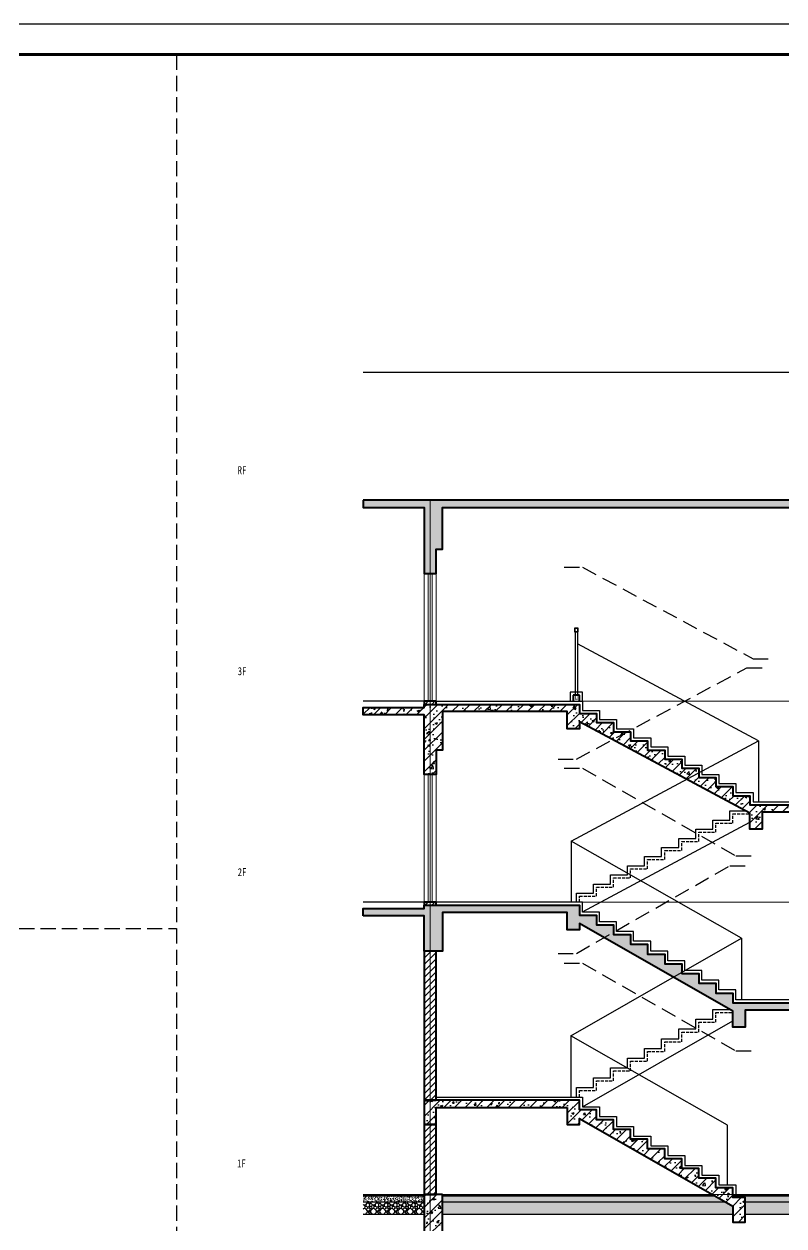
# Model space of a CAD drawing. Extents: x 1188826 to 1909461, y 608442 to 1651179.
# Drawn here: x 1300250 to 1312726, y 718433 to 738169 of the extents above; entities that cross this region are included whole.
import ezdxf

# ---------------------------------------------------------------- set-up
doc = ezdxf.new("R2010")
doc.units = 0
doc.header["$LTSCALE"] = 1000
doc.header["$MEASUREMENT"] = 0
for name, pattern in [('__DASH', [0.35, 0.25, -0.1]), ('ACAD_ISO10W100', [18.5, 12, -3, 0.5, -3]), ('DOTE', [2.42, 2, -0.2, 0.02, -0.2]), ('HIDDEN', [0.375, 0.25, -0.125])]:
    doc.linetypes.add(name, pattern=pattern)
for name, color, linetype in [('A-ABOV(投影线)', 154, 'HIDDEN'), ('A-FLOR(看线)', 205, 'Continuous'), ('A-HATH(填充)', 8, 'Continuous'), ('A-LM-FX(分割线)', 251, 'Continuous'), ('A-STAR(楼梯)', 51, 'Continuous'), ('A-TEXT(房间)', 243, 'Continuous'), ('A-WA-M(面层)', 43, 'Continuous'), ('图框', 140, 'Continuous'), ('栏杆', 106, 'Continuous'), ('立面-2', 45, 'Continuous')]:
    doc.layers.add(name, color=color, linetype=linetype)
for name, color, linetype, lineweight in [('DOTE', 19, 'DOTE', 9), ('PUB_HATCH', 8, 'Continuous', 9), ('WALL', 9, 'Continuous', 40), ('WINDOW', 144, 'Continuous', 15)]:
    doc.layers.add(name, color=color, linetype=linetype, lineweight=lineweight)
doc.styles.add('黑体', font='simhei.ttf')
pattern_1 = [(45, (-53864.43, -37836.62), (-53.0330298, 53.0330298), [])]
pattern_2 = [(45, (-57446.83, -18242.5), (-88.388348, 88.388348), []), (50, (-57446.83, -18242.5), (358.63009, -31.37607), [37.5, -412.5]), (355, (-57446.83, -18242.5), (-69.37567, 376.09607), [30, -330]), (100.4514, (-57416.94, -18245.1), (289.25469, 344.71977), [31.870095, -350.57106]), (46.1842, (-57446.83, -18142.5), (533.62052, -82.75951), [56.25, -618.75]), (96.6356, (-57402.36, -18149.4), (467.33135, 487.05894), [47.80514, -525.8565]), (351.1842, (-57446.83, -18142.5), (467.33097, 487.0593), [45, -495]), (21, (-57396.83, -18167.5), (298.453526, -201.309445), [37.5, -412.5]), (326, (-57396.83, -18167.5), (121.65767, 362.57502), [30, -330]), (71.4514, (-57371.96, -18184.27), (420.111314, 161.26525), [31.870095, -350.57106]), (37.5, (-57446.83, -18242.5), (6.079928, 166.446927), [0, -326, 0, -335, 0, -331.25]), (7.5, (-57446.83, -18242.5), (131.534769, 197.205856), [0, -191, 0, -318.5, 0, -126.25]), (327.5, (-57558.33, -18242.5), (266.911218, -11.277436), [0, -125, 0, -390, 0, -517.5]), (317.5, (-57608.33, -18242.5), (291.593085, 50.05249), [0, -162.5, 0, -259, 0, -367.5])]

# ---------------------------------------------------------------- blocks, each defined once
blk = doc.blocks.new('qweqweqeqw')
at = {"layer": '栏杆', "const_width": 6}
blk.add_lwpolyline([(-31, 0), (29, 0)], dxfattribs=at)
for points in [[(-19, 0), (-19, -70, 0.811436), (-7, -70), (-7, -58)], [(17, 0), (17, -70, -0.811436), (5, -70), (5, -58)]]:
    blk.add_lwpolyline(points, format="xyb", dxfattribs=at)

msp = doc.modelspace()

# ---------------------------------------------------------------- hatches: boundary and pattern name
at = {"layer": 'A-HATH(填充)'}
h = msp.add_hatch(dxfattribs=at)
h.set_pattern_fill('钢筋混凝土', color=256, scale=50, style=0)
h.set_pattern_definition([(45, (-57446.83, -18242.5), (-88.388348, 88.388348), []), (50, (-57446.83, -18242.5), (358.63009, -31.37607), [37.5, -412.5]), (355, (-57446.83, -18242.5), (-69.37567, 376.09607), [30, -330]), (100.4514, (-57416.94, -18245.1), (289.25469, 344.71977), [31.870095, -350.57106]), (46.1842, (-57446.83, -18142.5), (533.62052, -82.75951), [56.25, -618.75]), (96.6356, (-57402.36, -18149.4), (467.33135, 487.05894), [47.80514, -525.8565]), (351.1842, (-57446.83, -18142.5), (467.33097, 487.0593), [45, -495]), (21, (-57396.83, -18167.5), (298.453526, -201.309445), [37.5, -412.5]), (326, (-57396.83, -18167.5), (121.65767, 362.57502), [30, -330]), (71.4514, (-57371.96, -18184.27), (420.111314, 161.26525), [31.870095, -350.57106]), (37.5, (-57446.83, -18242.5), (6.079928, 166.446927), [0, -326, 0, -335, 0, -331.25]), (7.5, (-57446.83, -18242.5), (131.534769, 197.205856), [0, -191, 0, -318.5, 0, -126.25]), (327.5, (-57558.33, -18242.5), (266.911218, -11.277436), [0, -125, 0, -390, 0, -517.5]), (317.5, (-57608.33, -18242.5), (291.593085, 50.05249), [0, -162.5, 0, -259, 0, -367.5])])
h.paths.add_polyline_path([(1305818, 730348), (1305818, 730228), (1306818, 730228), (1306818, 729148), (1307018, 729148), (1307018, 729548), (1307118, 729548), (1307118, 730228), (1313768, 730228), (1313768, 729548), (1314068, 729548), (1314068, 731048), (1314168, 731048), (1314168, 731148), (1313768, 731148), (1313768, 730348)])
h = msp.add_hatch(dxfattribs=at)
h.set_pattern_fill('钢筋混凝土', color=256, scale=50, style=0)
h.set_pattern_definition(pattern_2)
h.paths.add_polyline_path([(1313768, 725348), (1313768, 725448), (1313868, 725448), (1313868, 724948), (1313668, 724948), (1313668, 725228), (1312368, 725228), (1312368, 724948), (1312168, 724948), (1312168, 725212), (1309368, 726712), (1309368, 726598), (1309168, 726598), (1309168, 726878), (1307118, 726878), (1307118, 726248), (1307018, 726248), (1307018, 725848), (1306818, 725848), (1306818, 726828), (1305818, 726828), (1305818, 726948), (1306818, 726948), (1306818, 726998), (1309368, 726998), (1309368, 726848), (1309648, 726848), (1309648, 726698), (1309928, 726698), (1309928, 726548), (1310208, 726548), (1310208, 726398), (1310488, 726398), (1310488, 726248), (1310768, 726248), (1310768, 726098), (1311048, 726098), (1311048, 725948), (1311328, 725948), (1311328, 725798), (1311608, 725798), (1311608, 725648), (1311888, 725648), (1311888, 725498), (1312168, 725498), (1312168, 725348)])
h = msp.add_hatch(dxfattribs=at)
h.set_pattern_fill('钢筋混凝土', color=256, scale=50, style=0)
h.set_pattern_definition(pattern_2)
h.paths.add_polyline_path([(1305818, 723528), (1305818, 723648), (1306818, 723648), (1306818, 723698), (1309368, 723698), (1309368, 723538), (1309648, 723538), (1309648, 723378), (1309928, 723378), (1309928, 723218), (1310208, 723218), (1310208, 723058), (1310488, 723058), (1310488, 722898), (1310768, 722898), (1310768, 722738), (1311048, 722738), (1311048, 722578), (1311328, 722578), (1311328, 722418), (1311608, 722418), (1311608, 722258), (1311888, 722258), (1311888, 722098), (1314068, 722098), (1314068, 721698), (1313868, 721698), (1313868, 721978), (1312088, 721978), (1312088, 721698), (1311888, 721698), (1311888, 721960), (1309368, 723400), (1309368, 723298), (1309168, 723298), (1309168, 723578), (1307118, 723578), (1307118, 722948), (1306818, 722948), (1306818, 723528)])
h = msp.add_hatch(dxfattribs=at)
h.set_pattern_fill('钢筋混凝土', color=256, scale=50, style=0)
h.set_pattern_definition(pattern_2)
h.paths.add_polyline_path([(1309168, 720378), (1309168, 720098), (1309368, 720098), (1309368, 720200), (1311888, 718760), (1311888, 718498), (1312088, 718498), (1312088, 718898), (1311888, 718898), (1311888, 719058), (1311608, 719058), (1311608, 719218), (1311328, 719218), (1311328, 719378), (1311048, 719378), (1311048, 719538), (1310768, 719538), (1310768, 719698), (1310488, 719698), (1310488, 719858), (1310208, 719858), (1310208, 720018), (1309928, 720018), (1309928, 720178), (1309648, 720178), (1309648, 720338), (1309368, 720338), (1309368, 720498), (1306818, 720498), (1306818, 720098), (1307018, 720098), (1307018, 720378)])
h = msp.add_hatch(dxfattribs=at)
h.set_pattern_fill('钢筋混凝土', color=256, scale=50, style=0)
h.set_pattern_definition([(45, (-53864.43, -37190.48), (-88.388348, 88.388348), []), (50, (-53864.43, -37190.48), (358.63009, -31.37607), [37.5, -412.5]), (355, (-53864.43, -37190.48), (-69.37567, 376.09607), [30, -330]), (100.4514, (-53834.54, -37193.1), (289.25469, 344.71977), [31.870095, -350.57106]), (46.1842, (-53864.43, -37090.48), (533.62052, -82.75951), [56.25, -618.75]), (96.6356, (-53819.96, -37097.37), (467.33135, 487.05894), [47.80514, -525.8565]), (351.1842, (-53864.43, -37090.5), (467.33097, 487.0593), [45, -495]), (21, (-53814.43, -37115.48), (298.453526, -201.309445), [37.5, -412.5]), (326, (-53814.43, -37115.48), (121.65767, 362.57502), [30, -330]), (71.4514, (-53789.56, -37132.25), (420.111314, 161.26525), [31.870095, -350.57106]), (37.5, (-53864.43, -37190.48), (6.079928, 166.446927), [0, -326, 0, -335, 0, -331.25]), (7.5, (-53864.43, -37190.48), (131.534769, 197.205856), [0, -191, 0, -318.5, 0, -126.25]), (327.5, (-53975.93, -37190.48), (266.911218, -11.277436), [0, -125, 0, -390, 0, -517.5]), (317.5, (-54025.93, -37190.48), (291.593085, 50.05249), [0, -162.5, 0, -259, 0, -367.5])])
h.paths.add_polyline_path([(1307118, 718948), (1306818, 718948), (1306818, 718248), (1307118, 718248)])
at = {"layer": 'PUB_HATCH'}
h = msp.add_hatch(dxfattribs=at)
h.set_pattern_fill('普通砖', color=256, scale=30, style=0)
h.set_pattern_definition([(45, (-53864.43, -34536.62), (-53.0330298, 53.0330298), [])])
h.paths.add_polyline_path([(1307018, 727048), (1306818, 727048), (1306818, 726998), (1307018, 726998)])
h = msp.add_hatch(dxfattribs=at)
h.set_pattern_fill('普通砖', color=256, scale=30, style=0)
h.set_pattern_definition(pattern_1)
h.paths.add_polyline_path([(1307018, 723748), (1306818, 723748), (1306818, 723698), (1307018, 723698)])
h = msp.add_hatch(dxfattribs=at)
h.set_pattern_fill('普通砖', color=256, scale=30, style=0)
h.set_pattern_definition(pattern_1)
h.paths.add_polyline_path([(1307018, 722948), (1306818, 722948), (1306818, 720498), (1307018, 720498)])
h = msp.add_hatch(dxfattribs=at)
h.set_pattern_fill('普通砖', color=256, scale=30, style=0)
h.set_pattern_definition(pattern_1)
h.paths.add_polyline_path([(1307018, 720098), (1306818, 720098), (1306818, 718948), (1307018, 718948)])
at = {"layer": 'PUB_HATCH', "linetype": 'Continuous'}
h = msp.add_hatch(dxfattribs=at)
h.set_pattern_fill('混凝土', color=256, scale=10, style=0)
h.set_pattern_definition([(50, (840192.41, 354330.05), (71.726018, -6.2752135), [7.5, -82.5]), (355, (840192.41, 354330.05), (-13.875133, 75.219213), [6, -66]), (100.4514, (840198.39, 354329.525), (57.850938, 68.943954), [6.374019, -70.114211]), (46.1842, (840192.41, 354350.05), (106.724105, -16.551901), [11.25, -123.75]), (96.6356, (840201.3, 354348.67), (93.46627, 97.411787), [9.561029, -105.1713]), (351.1842, (840192.41, 354350.05), (93.466195, 97.41186), [9, -99]), (21, (840202.41, 354345.05), (59.690705, -40.261889), [7.5, -82.5]), (326, (840202.41, 354345.05), (24.331533, 72.5150045), [6, -66]), (71.4514, (840207.385, 354341.69), (84.022263, 32.25305), [6.374019, -70.114211]), (37.5, (840192.41, 354330.048), (1.2159855, 33.2893854), [0, -65.2, 0, -67, 0, -66.25]), (7.5, (840192.41, 354330.048), (26.3069537, 39.4411712), [0, -38.2, 0, -63.7, 0, -25.25]), (327.5, (840170.11, 354330.048), (53.3822436, -2.2554872), [0, -25, 0, -78, 0, -103.5]), (317.5, (840160.11, 354330.048), (58.318617, 10.0104982), [0, -32.5, 0, -51.8, 0, -73.5])])
h.paths.add_polyline_path([(1305818, 718828), (1305818, 718928), (1306818, 718928), (1306818, 718828)])
h = msp.add_hatch(dxfattribs=at)
h.set_pattern_fill('卵石砌体', color=256, scale=20, style=0)
h.set_pattern_definition([(0, (840297.41, 354330.05), (0, 150), [7.5, -22.5, 7.5, -112.5]), (0, (840334.91, 354345.05), (0, 150), [7.5, -142.5]), (0, (840259.91, 354360.05), (0, 150), [15, -135]), (0, (840222.41, 354367.55), (0, 150), [22.5, -127.5]), (0, (840297.41, 354375.05), (0, 150), [15, -15, 22.5, -97.5]), (0, (840289.91, 354397.55), (0, 150), [22.5, -127.5]), (0, (840252.41, 354405.05), (0, 150), [22.5, -52.5, 22.5, -52.5]), (0, (840222.41, 354427.55), (0, 150), [22.5, -7.5, 7.5, -112.5]), (0, (840319.91, 354442.55), (0, 150), [7.5, -142.5]), (0, (840289.91, 354457.55), (0, 150), [15, -135]), (90, (840192.41, 354465.05), (-150, 9e-15), [15, -135]), (90, (840207.41, 354360.05), (-150, 9e-15), [7.5, -15, 22.5, -105]), (90, (840244.91, 354375.05), (-150, 9e-15), [30, -7.5, 7.5, -105]), (90, (840267.41, 354412.55), (-150, 9e-15), [22.5, -127.5]), (90, (840274.91, 354345.05), (-150, 9e-15), [15, -135]), (90, (840282.41, 354465.05), (-150, 9e-15), [15, -135]), (90, (840289.91, 354375.05), (-150, 9e-15), [15, -75, 7.5, -52.5]), (90, (840312.41, 354450.05), (-150, 9e-15), [7.5, -7.5, 7.5, -127.5]), (90, (840319.91, 354382.55), (-150, 9e-15), [15, -22.5, 15, -97.5]), (90, (840327.41, 354345.05), (-150, 9e-15), [15, -135]), (45, (840199.91, 354345.05), (9e-15, 150), [21.21315, -42.426404, 31.8198, -116.672678]), (45, (840192.41, 354345.05), (9e-15, 150), [21.213203, -190.91883]), (45, (840274.91, 354360.05), (9e-15, 150), [21.213203, -190.91883]), (45, (840259.91, 354435.05), (9e-15, 150), [21.213203, -190.91883]), (45, (840327.41, 354360.05), (9e-15, 150), [21.213203, -190.91883]), (45, (840199.91, 354375.05), (9e-15, 150), [10.6066, -201.52542]), (45, (840214.91, 354420.05), (9e-15, 150), [10.6066, -201.52542]), (45, (840229.91, 354367.55), (9e-15, 150), [10.6066, -201.52542]), (45, (840244.91, 354420.05), (9e-15, 150), [10.6066, -201.52542]), (45, (840289.91, 354390.05), (9e-15, 150), [10.6066, -201.52542]), (45, (840289.91, 354472.55), (9e-15, 150), [10.6066, -201.52542]), (45, (840304.91, 354457.55), (9e-15, 150), [10.6066, -201.52542]), (45, (840312.41, 354375.05), (9e-15, 150), [10.6066, -201.52542]), (45, (840319.91, 354337.55), (9e-15, 150), [10.6066, -201.52542]), (45, (840319.91, 354397.55), (9e-15, 150), [10.6066, -201.52542]), (45, (840319.91, 354472.55), (9e-15, 150), [10.6066, -201.52542]), (45, (840327.41, 354442.55), (9e-15, 150), [10.6066, -201.52542]), (135, (840297.41, 354457.55), (-150, 9e-15), [10.6066, -201.52542]), (135, (840312.41, 354472.55), (-150, 9e-15), [10.6066, -201.52542]), (135, (840319.91, 354442.55), (-150, 9e-15), [10.6066, -201.52542]), (135, (840342.41, 354472.55), (-150, 9e-15), [10.6066, -201.52542]), (135, (840267.41, 354420.05), (-150, 9e-15), [10.6066, -201.52542]), (135, (840252.41, 354405.05), (-150, 9e-15), [10.6066, -201.52542]), (135, (840207.41, 354367.55), (-150, 9e-15), [10.6066, -201.52542]), (135, (840222.41, 354367.55), (-150, 9e-15), [10.6066, -201.52542]), (135, (840237.41, 354420.05), (-150, 9e-15), [10.6066, -201.52542]), (135, (840207.41, 354397.55), (-150, 9e-15), [10.6066, -201.52542]), (135, (840297.41, 354375.05), (-150, 9e-15), [10.6066, -201.52542]), (135, (840319.91, 354390.05), (-150, 9e-15), [10.6066, -201.52542]), (135, (840327.41, 354360.05), (-150, 9e-15), [10.6066, -201.52542]), (135, (840327.41, 354375.05), (-150, 9e-15), [10.6066, -201.52542]), (135, (840334.91, 354345.05), (-150, 9e-15), [10.6066, -201.52542]), (135, (840214.91, 354435.05), (-150, 9e-15), [21.213203, -190.91883]), (135, (840289.91, 354390.05), (-150, 9e-15), [21.213203, -190.91883]), (135, (840282.41, 354337.55), (-150, 9e-15), [53.03301, -159.099024]), (26.565051, (840192.41, 354405.05), (149.999999, 1e-06), [16.77, -318.64018]), (26.565051, (840214.91, 354360.05), (149.999999, 1e-06), [16.77, -318.64018]), (26.565051, (840244.91, 354427.55), (149.999999, 1e-06), [16.77, -318.64018]), (26.565051, (840304.91, 354330.05), (149.999999, 1e-06), [16.77, -318.64018]), (26.565051, (840282.41, 354367.55), (149.999999, 1e-06), [16.77, -318.64018]), (26.565051, (840297.41, 354397.55), (149.999999, 1e-06), [16.77, -318.64018]), (26.565051, (840274.91, 354450.05), (149.999999, 1e-06), [16.77, -318.64018]), (26.565051, (840327.41, 354442.55), (149.999999, 1e-06), [16.77, -318.64018]), (63.434949, (840207.41, 354405.05), (1e-07, 150), [16.77, -318.64018]), (63.434949, (840207.41, 354412.55), (1e-07, 150), [16.77, -318.64018]), (63.434949, (840267.41, 354435.05), (1e-07, 150), [33.54, -301.87018]), (63.434949, (840319.91, 354427.55), (1e-07, 150), [16.77, -318.64018]), (63.434949, (840312.41, 354405.05), (1e-07, 150), [16.77, -318.64018]), (63.434949, (840237.41, 354375.05), (1e-07, 150), [16.77, -318.64018]), (63.434949, (840312.41, 354457.55), (1e-07, 150), [16.77, -318.64018]), (63.434949, (840334.91, 354450.05), (1e-07, 150), [16.77, -318.64018]), (116.565051, (840199.91, 354450.05), (-1e-06, 149.999999), [16.77, -318.64018]), (116.565051, (840282.41, 354330.05), (-1e-06, 149.999999), [16.77, -318.64018]), (116.565051, (840214.91, 354427.55), (-1e-06, 149.999999), [16.77, -318.64018]), (116.565051, (840327.41, 354412.55), (-1e-06, 149.999999), [16.77, -318.64018]), (116.565051, (840274.91, 354405.05), (-1e-06, 149.999999), [16.77, -318.64018]), (116.565051, (840319.91, 354435.05), (-1e-06, 149.999999), [16.77, -318.64018]), (116.565051, (840244.91, 354405.05), (-1e-06, 149.999999), [16.77, -318.64018]), (116.565051, (840214.91, 354375.05), (-1e-06, 149.999999), [16.77, -318.64018]), (153.434949, (840207.41, 354442.55), (-150, 1e-07), [16.77, -318.64018]), (153.434949, (840259.91, 354360.05), (-150, 1e-07), [16.77, -318.64018]), (153.434949, (840229.91, 354427.55), (-150, 1e-07), [16.77, -318.64018]), (153.434949, (840319.91, 354367.55), (-150, 1e-07), [16.77, -318.64018]), (153.434949, (840297.41, 354330.05), (-150, 1e-07), [16.77, -318.64018]), (153.434949, (840312.41, 354450.05), (-150, 1e-07), [16.77, -318.64018]), (153.434949, (840289.91, 354397.55), (-150, 1e-07), [16.77, -318.64018]), (153.434949, (840207.41, 354442.55), (-150, 1e-07), [16.77, -318.64018]), (153.434949, (840342.41, 354405.05), (-150, 1e-07), [16.77, -318.64018]), (243.434949, (840199.91, 354345.05), (-1e-07, -150), [16.77, -318.64018])])
h.paths.add_polyline_path([(1305818, 718628), (1305818, 718828), (1306818, 718828), (1306818, 718628)])
h = msp.add_hatch(dxfattribs=at)
h.set_pattern_fill('混凝土', color=256, scale=10, style=0)
h.set_pattern_definition([(50, (833242.41, 354330.05), (71.726018, -6.2752135), [7.5, -82.5]), (355, (833242.41, 354330.05), (-13.875133, 75.219213), [6, -66]), (100.4514, (833248.39, 354329.525), (57.850938, 68.943954), [6.374019, -70.114211]), (46.1842, (833242.41, 354350.05), (106.724105, -16.551901), [11.25, -123.75]), (96.6356, (833251.3, 354348.67), (93.46627, 97.411787), [9.561029, -105.1713]), (351.1842, (833242.41, 354350.05), (93.466195, 97.41186), [9, -99]), (21, (833252.41, 354345.05), (59.690705, -40.261889), [7.5, -82.5]), (326, (833252.41, 354345.05), (24.331533, 72.5150045), [6, -66]), (71.4514, (833257.385, 354341.69), (84.022263, 32.25305), [6.374019, -70.114211]), (37.5, (833242.41, 354330.048), (1.2159855, 33.2893854), [0, -65.2, 0, -67, 0, -66.25]), (7.5, (833242.41, 354330.048), (26.3069537, 39.4411712), [0, -38.2, 0, -63.7, 0, -25.25]), (327.5, (833220.11, 354330.048), (53.3822436, -2.2554872), [0, -25, 0, -78, 0, -103.5]), (317.5, (833210.11, 354330.048), (58.318617, 10.0104982), [0, -32.5, 0, -51.8, 0, -73.5])])
h.paths.add_polyline_path([(1311769, 718828), (1311594, 718928), (1307118, 718928), (1307118, 718828)])
h.paths.add_polyline_path([(1311888, 718928), (1311888, 718898), (1312088, 718898), (1312088, 718828), (1313768, 718828), (1313768, 718928)])
h = msp.add_hatch(dxfattribs=at)
h.set_pattern_fill('卵石砌体', color=256, scale=20, style=0)
h.set_pattern_definition([(0, (833347.41, 354330.05), (0, 150), [7.5, -22.5, 7.5, -112.5]), (0, (833384.91, 354345.05), (0, 150), [7.5, -142.5]), (0, (833309.91, 354360.05), (0, 150), [15, -135]), (0, (833272.41, 354367.55), (0, 150), [22.5, -127.5]), (0, (833347.41, 354375.05), (0, 150), [15, -15, 22.5, -97.5]), (0, (833339.91, 354397.55), (0, 150), [22.5, -127.5]), (0, (833302.41, 354405.05), (0, 150), [22.5, -52.5, 22.5, -52.5]), (0, (833272.41, 354427.55), (0, 150), [22.5, -7.5, 7.5, -112.5]), (0, (833369.91, 354442.55), (0, 150), [7.5, -142.5]), (0, (833339.91, 354457.55), (0, 150), [15, -135]), (90, (833242.41, 354465.05), (-150, 9e-15), [15, -135]), (90, (833257.41, 354360.05), (-150, 9e-15), [7.5, -15, 22.5, -105]), (90, (833294.91, 354375.05), (-150, 9e-15), [30, -7.5, 7.5, -105]), (90, (833317.41, 354412.55), (-150, 9e-15), [22.5, -127.5]), (90, (833324.91, 354345.05), (-150, 9e-15), [15, -135]), (90, (833332.41, 354465.05), (-150, 9e-15), [15, -135]), (90, (833339.91, 354375.05), (-150, 9e-15), [15, -75, 7.5, -52.5]), (90, (833362.41, 354450.05), (-150, 9e-15), [7.5, -7.5, 7.5, -127.5]), (90, (833369.91, 354382.55), (-150, 9e-15), [15, -22.5, 15, -97.5]), (90, (833377.41, 354345.05), (-150, 9e-15), [15, -135]), (45, (833249.91, 354345.05), (9e-15, 150), [21.21315, -42.426404, 31.8198, -116.672678]), (45, (833242.41, 354345.05), (9e-15, 150), [21.213203, -190.91883]), (45, (833324.91, 354360.05), (9e-15, 150), [21.213203, -190.91883]), (45, (833309.91, 354435.05), (9e-15, 150), [21.213203, -190.91883]), (45, (833377.41, 354360.05), (9e-15, 150), [21.213203, -190.91883]), (45, (833249.91, 354375.05), (9e-15, 150), [10.6066, -201.52542]), (45, (833264.91, 354420.05), (9e-15, 150), [10.6066, -201.52542]), (45, (833279.91, 354367.55), (9e-15, 150), [10.6066, -201.52542]), (45, (833294.91, 354420.05), (9e-15, 150), [10.6066, -201.52542]), (45, (833339.91, 354390.05), (9e-15, 150), [10.6066, -201.52542]), (45, (833339.91, 354472.55), (9e-15, 150), [10.6066, -201.52542]), (45, (833354.91, 354457.55), (9e-15, 150), [10.6066, -201.52542]), (45, (833362.41, 354375.05), (9e-15, 150), [10.6066, -201.52542]), (45, (833369.91, 354337.55), (9e-15, 150), [10.6066, -201.52542]), (45, (833369.91, 354397.55), (9e-15, 150), [10.6066, -201.52542]), (45, (833369.91, 354472.55), (9e-15, 150), [10.6066, -201.52542]), (45, (833377.41, 354442.55), (9e-15, 150), [10.6066, -201.52542]), (135, (833347.41, 354457.55), (-150, 9e-15), [10.6066, -201.52542]), (135, (833362.41, 354472.55), (-150, 9e-15), [10.6066, -201.52542]), (135, (833369.91, 354442.55), (-150, 9e-15), [10.6066, -201.52542]), (135, (833392.41, 354472.55), (-150, 9e-15), [10.6066, -201.52542]), (135, (833317.41, 354420.05), (-150, 9e-15), [10.6066, -201.52542]), (135, (833302.41, 354405.05), (-150, 9e-15), [10.6066, -201.52542]), (135, (833257.41, 354367.55), (-150, 9e-15), [10.6066, -201.52542]), (135, (833272.41, 354367.55), (-150, 9e-15), [10.6066, -201.52542]), (135, (833287.41, 354420.05), (-150, 9e-15), [10.6066, -201.52542]), (135, (833257.41, 354397.55), (-150, 9e-15), [10.6066, -201.52542]), (135, (833347.41, 354375.05), (-150, 9e-15), [10.6066, -201.52542]), (135, (833369.91, 354390.05), (-150, 9e-15), [10.6066, -201.52542]), (135, (833377.41, 354360.05), (-150, 9e-15), [10.6066, -201.52542]), (135, (833377.41, 354375.05), (-150, 9e-15), [10.6066, -201.52542]), (135, (833384.91, 354345.05), (-150, 9e-15), [10.6066, -201.52542]), (135, (833264.91, 354435.05), (-150, 9e-15), [21.213203, -190.91883]), (135, (833339.91, 354390.05), (-150, 9e-15), [21.213203, -190.91883]), (135, (833332.41, 354337.55), (-150, 9e-15), [53.03301, -159.099024]), (26.565051, (833242.41, 354405.05), (149.999999, 1e-06), [16.77, -318.64018]), (26.565051, (833264.91, 354360.05), (149.999999, 1e-06), [16.77, -318.64018]), (26.565051, (833294.91, 354427.55), (149.999999, 1e-06), [16.77, -318.64018]), (26.565051, (833354.91, 354330.05), (149.999999, 1e-06), [16.77, -318.64018]), (26.565051, (833332.41, 354367.55), (149.999999, 1e-06), [16.77, -318.64018]), (26.565051, (833347.41, 354397.55), (149.999999, 1e-06), [16.77, -318.64018]), (26.565051, (833324.91, 354450.05), (149.999999, 1e-06), [16.77, -318.64018]), (26.565051, (833377.41, 354442.55), (149.999999, 1e-06), [16.77, -318.64018]), (63.434949, (833257.41, 354405.05), (1e-07, 150), [16.77, -318.64018]), (63.434949, (833257.41, 354412.55), (1e-07, 150), [16.77, -318.64018]), (63.434949, (833317.41, 354435.05), (1e-07, 150), [33.54, -301.87018]), (63.434949, (833369.91, 354427.55), (1e-07, 150), [16.77, -318.64018]), (63.434949, (833362.41, 354405.05), (1e-07, 150), [16.77, -318.64018]), (63.434949, (833287.41, 354375.05), (1e-07, 150), [16.77, -318.64018]), (63.434949, (833362.41, 354457.55), (1e-07, 150), [16.77, -318.64018]), (63.434949, (833384.91, 354450.05), (1e-07, 150), [16.77, -318.64018]), (116.565051, (833249.91, 354450.05), (-1e-06, 149.999999), [16.77, -318.64018]), (116.565051, (833332.41, 354330.05), (-1e-06, 149.999999), [16.77, -318.64018]), (116.565051, (833264.91, 354427.55), (-1e-06, 149.999999), [16.77, -318.64018]), (116.565051, (833377.41, 354412.55), (-1e-06, 149.999999), [16.77, -318.64018]), (116.565051, (833324.91, 354405.05), (-1e-06, 149.999999), [16.77, -318.64018]), (116.565051, (833369.91, 354435.05), (-1e-06, 149.999999), [16.77, -318.64018]), (116.565051, (833294.91, 354405.05), (-1e-06, 149.999999), [16.77, -318.64018]), (116.565051, (833264.91, 354375.05), (-1e-06, 149.999999), [16.77, -318.64018]), (153.434949, (833257.41, 354442.55), (-150, 1e-07), [16.77, -318.64018]), (153.434949, (833309.91, 354360.05), (-150, 1e-07), [16.77, -318.64018]), (153.434949, (833279.91, 354427.55), (-150, 1e-07), [16.77, -318.64018]), (153.434949, (833369.91, 354367.55), (-150, 1e-07), [16.77, -318.64018]), (153.434949, (833347.41, 354330.05), (-150, 1e-07), [16.77, -318.64018]), (153.434949, (833362.41, 354450.05), (-150, 1e-07), [16.77, -318.64018]), (153.434949, (833339.91, 354397.55), (-150, 1e-07), [16.77, -318.64018]), (153.434949, (833257.41, 354442.55), (-150, 1e-07), [16.77, -318.64018]), (153.434949, (833392.41, 354405.05), (-150, 1e-07), [16.77, -318.64018]), (243.434949, (833249.91, 354345.05), (-1e-07, -150), [16.77, -318.64018])])
h.paths.add_polyline_path([(1312088, 718828), (1312088, 718628), (1313768, 718628), (1313768, 718828)])
h.paths.add_polyline_path([(1311888, 718760), (1311769, 718828), (1307118, 718828), (1307118, 718628), (1311888, 718628)])

# ---------------------------------------------------------------- linework, layer by layer
at = {"layer": 'A-ABOV(投影线)'}
for points in [[(1309118, 729248), (1309418, 729248), (1312218, 727748), (1312518, 727748)], [(1309018, 726098), (1309318, 726098), (1312118, 727598), (1312418, 727598)], [(1309118, 725948), (1309418, 725948), (1311938, 724508), (1312238, 724508)], [(1309018, 722908), (1309318, 722908), (1311838, 724348), (1312138, 724348)], [(1309118, 722748), (1309418, 722748), (1311938, 721308), (1312238, 721308)]]:
    msp.add_lwpolyline(points, dxfattribs=at)
at = {"layer": 'A-FLOR(看线)', "linetype": '__DASH', "ltscale": 0.2}
for points in [[(1309368, 723748), (1309368, 723848), (1309648, 723848), (1309648, 723998), (1309928, 723998), (1309928, 724148), (1310208, 724148), (1310208, 724298), (1310488, 724298), (1310488, 724448), (1310768, 724448), (1310768, 724598), (1311048, 724598), (1311048, 724748), (1311328, 724748), (1311328, 724898), (1311608, 724898), (1311608, 725048), (1311888, 725048), (1311888, 725198), (1312168, 725198), (1312168, 725212)], [(1309368, 720548), (1309368, 720658), (1309648, 720658), (1309648, 720818), (1309928, 720818), (1309928, 720978), (1310208, 720978), (1310208, 721138), (1310488, 721138), (1310488, 721298), (1310768, 721298), (1310768, 721458), (1311048, 721458), (1311048, 721618), (1311328, 721618), (1311328, 721778), (1311608, 721778), (1311608, 721938), (1311888, 721938), (1311888, 721960)]]:
    msp.add_lwpolyline(points, dxfattribs=at)
at = {"layer": 'A-LM-FX(分割线)', "linetype": '__DASH'}
for points in [[(1302755, 737669), (1302755, 708969)], [(1280220, 723319), (1302755, 723319)]]:
    msp.add_lwpolyline(points, dxfattribs=at)
at = {"layer": 'A-STAR(楼梯)'}
for points in [[(1306818, 727048), (1305818, 727048)], [(1307018, 727048), (1309418, 727048), (1309418, 726898), (1309698, 726898), (1309698, 726748), (1309978, 726748), (1309978, 726598), (1310258, 726598), (1310258, 726448), (1310538, 726448), (1310538, 726298), (1310818, 726298), (1310818, 726148), (1311098, 726148), (1311098, 725998), (1311378, 725998), (1311378, 725848), (1311658, 725848), (1311658, 725698), (1311938, 725698), (1311938, 725548), (1312218, 725548), (1312218, 725398), (1313718, 725398)], [(1309418, 727048), (1309418, 727198), (1309218, 727198), (1309218, 727048)], [(1309318, 723748), (1309318, 723898), (1309598, 723898), (1309598, 724048), (1309878, 724048), (1309878, 724198), (1310158, 724198), (1310158, 724348), (1310438, 724348), (1310438, 724498), (1310718, 724498), (1310718, 724648), (1310998, 724648), (1310998, 724798), (1311278, 724798), (1311278, 724948), (1311558, 724948), (1311558, 725098), (1311838, 725098), (1311838, 725248), (1312101, 725248)], [(1309418, 723589), (1312168, 725062)], [(1306818, 723748), (1305818, 723748)], [(1313868, 722148), (1311938, 722148), (1311938, 722308), (1311658, 722308), (1311658, 722468), (1311378, 722468), (1311378, 722628), (1311098, 722628), (1311098, 722788), (1310818, 722788), (1310818, 722948), (1310538, 722948), (1310538, 723108), (1310258, 723108), (1310258, 723268), (1309978, 723268), (1309978, 723428), (1309698, 723428), (1309698, 723588), (1309418, 723588), (1309418, 723748), (1307018, 723748)], [(1309318, 720548), (1309318, 720708), (1309598, 720708), (1309598, 720868), (1309878, 720868), (1309878, 721028), (1310158, 721028), (1310158, 721188), (1310438, 721188), (1310438, 721348), (1310718, 721348), (1310718, 721508), (1310998, 721508), (1310998, 721668), (1311278, 721668), (1311278, 721828), (1311558, 721828), (1311558, 721988), (1311838, 721988), (1311838, 721988)], [(1309418, 720388), (1311888, 721800)], [(1307018, 720548), (1309418, 720548), (1309418, 720388), (1309698, 720388), (1309698, 720228), (1309978, 720228), (1309978, 720068), (1310258, 720068), (1310258, 719908), (1310538, 719908), (1310538, 719748), (1310818, 719748), (1310818, 719588), (1311098, 719588), (1311098, 719428), (1311378, 719428), (1311378, 719268), (1311658, 719268), (1311658, 719108), (1311938, 719108), (1311938, 718948)]]:
    msp.add_lwpolyline(points, dxfattribs=at)
at = {"layer": 'A-WA-M(面层)'}
for points in [[(1305818, 718948), (1306818, 718948)], [(1305818, 718928), (1306818, 718928)], [(1305818, 718828), (1306818, 718828)], [(1307118, 718948), (1311559, 718948)], [(1307118, 718928), (1311594, 718928)], [(1307118, 718828), (1311769, 718828)], [(1311888, 718948), (1313768, 718948)], [(1311888, 718928), (1313768, 718928)], [(1312088, 718828), (1313768, 718828)], [(1305818, 718628), (1306818, 718628)], [(1307118, 718628), (1311888, 718628)], [(1312088, 718628), (1313768, 718628)]]:
    msp.add_lwpolyline(points, dxfattribs=at)
at = {"layer": 'DOTE', "linetype": 'ACAD_ISO10W100', "ltscale": 100}
for p, q in [((1305818, 730348), (1315082, 730348)), ((1306918, 718248), (1306918, 730348)), ((1305818, 727048), (1315082, 727048)), ((1305818, 723748), (1315082, 723748)), ((1305818, 718948), (1315082, 718948))]:
    msp.add_line(p, q, dxfattribs=at)
at = {"layer": 'WALL'}
for points in [[(1305818, 730348), (1305818, 730228), (1306818, 730228), (1306818, 729148), (1307018, 729148), (1307018, 729548), (1307118, 729548), (1307118, 730228), (1313768, 730228), (1313768, 729548), (1314068, 729548), (1314068, 731048), (1314168, 731048), (1314168, 731048), (1314168, 731048), (1314168, 731148), (1313768, 731148), (1313768, 730348), (1305818, 730348)], [(1313668, 725228), (1312368, 725228), (1312368, 724948), (1312168, 724948), (1312168, 725212), (1309368, 726712), (1309368, 726598), (1309168, 726598), (1309168, 726878), (1307118, 726878), (1307118, 726248), (1307018, 726248), (1307018, 725848), (1306818, 725848), (1306818, 726828), (1305818, 726828), (1305818, 726948), (1306818, 726948), (1306818, 726998), (1309368, 726998), (1309368, 726848), (1309648, 726848), (1309648, 726698), (1309928, 726698), (1309928, 726548), (1310208, 726548), (1310208, 726398), (1310488, 726398), (1310488, 726248), (1310768, 726248), (1310768, 726098), (1311048, 726098), (1311048, 725948), (1311328, 725948), (1311328, 725798), (1311608, 725798), (1311608, 725648), (1311888, 725648), (1311888, 725498), (1312168, 725498), (1312168, 725348), (1313768, 725348)], [(1305818, 723528), (1305818, 723648), (1306818, 723648), (1306818, 723698), (1309368, 723698), (1309368, 723538), (1309648, 723538), (1309648, 723378), (1309928, 723378), (1309928, 723218), (1310208, 723218), (1310208, 723058), (1310488, 723058), (1310488, 722898), (1310768, 722898), (1310768, 722738), (1311048, 722738), (1311048, 722578), (1311328, 722578), (1311328, 722418), (1311608, 722418), (1311608, 722258), (1311888, 722258), (1311888, 722098), (1314068, 722098)], [(1313868, 721978), (1312088, 721978), (1312088, 721698), (1311888, 721698), (1311888, 721960), (1309368, 723400), (1309368, 723298), (1309168, 723298), (1309168, 723578), (1307118, 723578), (1307118, 722948), (1306818, 722948), (1306818, 723528), (1305818, 723528)], [(1309168, 720378), (1309168, 720098), (1309368, 720098), (1309368, 720200), (1311888, 718760), (1311888, 718498), (1312088, 718498), (1312088, 718898), (1311888, 718898), (1311888, 719058), (1311608, 719058), (1311608, 719218), (1311328, 719218), (1311328, 719378), (1311048, 719378), (1311048, 719538), (1310768, 719538), (1310768, 719698), (1310488, 719698), (1310488, 719858), (1310208, 719858), (1310208, 720018), (1309928, 720018), (1309928, 720178), (1309648, 720178), (1309648, 720338), (1309368, 720338), (1309368, 720498), (1306818, 720498), (1306818, 720098), (1307018, 720098), (1307018, 720378), (1309168, 720378)]]:
    msp.add_lwpolyline(points, dxfattribs=at)
for points in [[(1307018, 727048), (1306818, 727048), (1306818, 726998), (1307018, 726998)], [(1307018, 723748), (1306818, 723748), (1306818, 723698), (1307018, 723698)], [(1307018, 722948), (1306818, 722948), (1306818, 720498), (1307018, 720498)], [(1307018, 720098), (1306818, 720098), (1306818, 718948), (1307018, 718948)], [(1307118, 718948), (1306818, 718948), (1306818, 718248), (1307118, 718248)]]:
    msp.add_lwpolyline(points, close=True, dxfattribs=at)
at = {"layer": 'WALL', "linetype": '__DASH'}
msp.add_lwpolyline([(1309368, 727048), (1309368, 727148), (1309268, 727148), (1309268, 727048)], dxfattribs=at)
at = {"layer": 'WINDOW'}
for p, q in [((1306818, 729148), (1306818, 727048)), ((1306883, 729148), (1306883, 727048)), ((1306953, 729148), (1306953, 727048)), ((1307018, 729148), (1307018, 727048)), ((1306818, 725848), (1306818, 723748)), ((1306883, 725848), (1306883, 723748)), ((1306953, 725848), (1306953, 723748)), ((1307018, 725848), (1307018, 723748))]:
    msp.add_line(p, q, dxfattribs=at)
at = {"layer": '图框'}
msp.add_lwpolyline([(1278970, 708469), (1321020, 708469), (1321020, 738169), (1278970, 738169)], close=True, dxfattribs=at)
at = {"layer": '图框', "const_width": 50}
msp.add_lwpolyline([(1280220, 708969), (1320520, 708969), (1320520, 737669), (1280220, 737669)], close=True, dxfattribs=at)
at = {"layer": '栏杆'}
for p, q in [((1309299, 728188), (1309299, 727148)), ((1309339, 728188), (1309339, 727148))]:
    msp.add_line(p, q, dxfattribs=at)
for points in [[(1309289, 728188), (1309349, 728188), (1309349, 728248), (1309289, 728248)], [(1309294, 728193), (1309344, 728193), (1309344, 728243), (1309294, 728243)]]:
    msp.add_lwpolyline(points, close=True, dxfattribs=at)
at = {"layer": '栏杆', "color": 86}
msp.add_lwpolyline([(1309339, 728187), (1309337, 728188)], dxfattribs=at)
at = {"layer": '栏杆'}
for points in [[(1311798, 719108), (1311798, 720088), (1309228, 721557), (1312028, 723157), (1309234, 724753), (1312308, 726400), (1309339, 727990)], [(1312308, 726400), (1312308, 725398)], [(1309234, 724753), (1309234, 723748)], [(1312028, 723157), (1312028, 722148)], [(1309228, 721557), (1309228, 720548)]]:
    msp.add_lwpolyline(points, dxfattribs=at)
at = {"layer": '立面-2', "color": 36}
msp.add_lwpolyline([(1313218, 732448), (1305818, 732448)], dxfattribs=at)

# ---------------------------------------------------------------- block references
at = {"layer": '栏杆', "xscale": -1}
msp.add_blockref('qweqweqeqw', (1309318, 727148), dxfattribs=at)

# ---------------------------------------------------------------- texts
at = {"layer": 'A-TEXT(房间)', "style": '黑体', "width": 0.8}
for s, p in [('RF', (1303757, 730777)), ('3F', (1303758, 727477)), ('2F', (1303757, 724177)), ('1F', (1303748, 719396))]:
    msp.add_text(s, height=131.4, dxfattribs=at).set_placement(p)

doc.saveas('drawing.dxf')
